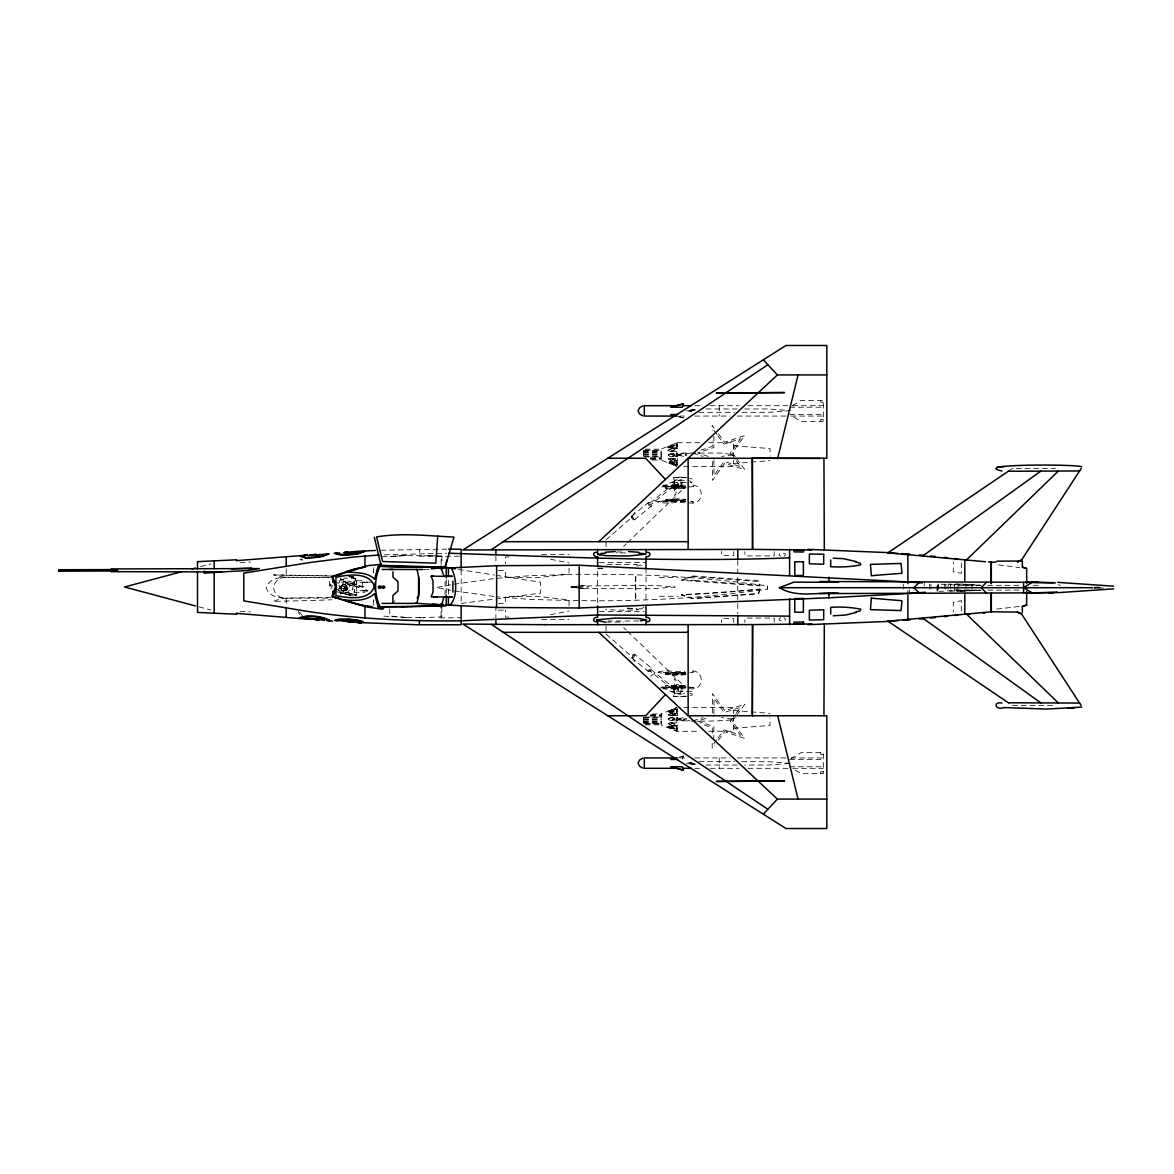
<?xml version="1.0" encoding="UTF-8"?>
<svg xmlns="http://www.w3.org/2000/svg" width="1174" height="1174" viewBox="0 0 1174 1174"><rect width="100%" height="100%" fill="white"/><g stroke="black" fill="none" stroke-linecap="round" stroke-linejoin="round"><path stroke-width="0.75" stroke-dasharray="5 3.75" d="M354.093 580.69L354.299 592.298L354.093 580.69L364.923 580.734M368.049 590.874L362.649 590.845L362.663 582.187L371.366 582.201M389.768 608.778L389.768 615.998L407.525 617.524L382.02 616.057M441.072 616.849L441.072 606.767M441.131 564.459L441.145 556.138L441.894 556.183L441.879 564.503M441.82 606.811L441.82 616.893L423.917 617.509M445.063 595.027L445.078 579.457M712.207 743.406L712.178 748.66L714.247 745.828M712.266 732.884L712.295 727.631L700.643 723.786M712.369 712.882L712.471 693.614L724.74 710.696L744.771 704.297L736.465 715.597M713.807 740.339L713.88 726.501L697.444 721.056L708.289 717.593M713.939 714.071L714.027 698.486L724.123 712.545L740.618 707.276L736.303 713.161M345.332 587.205C345.112 591.417 346.873 584.828 344.965 588.585M676.752 500.021C685 499.17 666.935 499.053 675.035 500.007M394.743 601.88L394.772 600.824M330.642 584.212L330.466 585.782L332.213 587.866M649.163 503.807L650.367 505.055L675.021 484.994L674.771 483.996L673.876 483.629L649.222 503.69L650.367 505.055M685.029 685.367L667.037 685.543L665.643 685.763L665.643 687.245L678.733 686.702L678.645 690.209L676.459 691.398L674.258 690.268L673.964 687.362L675.27 686.306L685.058 686.849M497.248 578.254L531.132 575.612L565.105 574.732C632.713 572.971 700.438 576.478 767.4 585.943L767.4 589.143C700.438 598.608 632.713 602.115 565.105 600.34L531.132 599.459L497.248 596.818M627.356 608.044C663.706 610.92 600.486 610.436 606.18 609.013M345.376 593.134L345.64 592.122L356.823 594.969L349.412 593.398L353.183 594M347.798 583.39L347.548 584.417L359.068 587.367L359.347 586.34M340.24 594.22L343.967 579.956L340.211 578.943L356.984 583.434L356.588 584.872L339.829 580.382L338.948 583.625L343.468 581.541L364.043 586.795L366.992 590.786M329.747 581.423L329.013 588.218L331.42 588.864M340.753 588.101L341.443 585.533L347.504 587.66L347.078 589.289L340.753 588.101L347.078 589.289M341.473 588.291L342.162 585.723M342.705 593.34L345.743 581.966M346.198 589.054L346.638 587.426L341.443 585.533M352.699 583.83L353.08 582.392M643.895 607.472L640.344 609.071L636.807 607.472M668.109 455.101L670.207 454.015L677.369 453.927M674.947 454.954L672.409 456.627M674.522 689.608L676.224 687.773L678.308 689.564L675.314 689.211L674.258 690.268L674.962 688.448M668.534 715.127L671.044 713.234L675.461 712.706L675.461 715.421L668.52 714.893M675.343 713.234L670.736 715.421M685.029 488.633L667.037 488.457L665.643 488.237L665.643 486.755L678.733 487.298L678.645 483.791L676.459 482.602L674.258 483.732L673.964 486.638L675.27 487.694L685.058 487.151M668.622 458.887L671.044 460.766L675.461 461.294L675.461 458.579L669.209 458.682M675.358 460.516L674.346 461.294M675.226 461.015L674.243 459.166L670.956 458.33M678.807 487.225L679.614 486.007L678.146 484.95L673.715 485.919L673.964 486.638L677.809 485.522L679.071 486.579M679.071 687.421L677.809 688.478L673.964 687.362L673.715 688.081L674.243 687.26L674.111 688.58L678.146 689.05L679.614 687.993L678.807 686.775M673.876 483.629C680.084 489.705 671.822 506.214 675.021 484.994M669.664 712.06L668.842 711.796M713.777 743.802L716.859 739.62M717.886 738.226L724.035 729.861L740.471 735.291L730.36 721.232L735.217 714.628M718.4 740.178L724.622 731.71L744.58 738.314L732.312 721.247L735.423 717.006M650.734 676.415C659.142 667.199 674.067 672.907 685.058 671.161M636.924 566.132L640.344 564.929L643.895 566.528M668.652 714.834L671.939 713.234L677.369 712.956L677.369 715.67L668.534 715.142M668.226 719.046L670.648 717.974L677.369 717.872M623.688 546.38L626.285 543.87M627.576 542.623L681.962 490.086L681.962 479.726L678.851 480.357M674.83 455.292L672.409 456.128M606.033 539.835L631.304 517.866A86.949 86.949 0 0 1 636.132 510.543M631.568 516.222L648.253 502.648M634.65 519.686L651.335 506.111M674.434 443.699L661.211 449.011L661.211 460.193L670.427 463.745M675.299 464.581L674.918 463.745M672.937 709.243L675.549 708.069M1008.319 471.244L1012.37 468.499L1055.397 468.499M673.48 446.355L674.478 445.445L673.245 445.269M673.538 450.449L674.536 449.407L673.45 448.571M792.509 405.514L801.064 400.407L823.326 400.407L823.326 421.349L801.064 421.349L791.071 415.391M791.071 758.609L801.064 752.651L823.326 752.651L823.326 773.593L801.064 773.593L792.509 768.486M669.048 711.605L676.341 711.224M783.968 556.271C790.366 552.22 774.224 552.191 780.622 556.271M780.622 617.744C774.121 621.794 790.469 621.794 783.968 617.744M673.671 710.96L674.492 710.534M286.471 575.143L273.747 574.849L284.695 575.201M669.518 446.648L668.637 447.822M669.591 711.297L670.427 710.886M339.726 588.776L341.164 587.778L339.521 586.721M345.303 588.82L344.657 587.704L345.743 587.191M672.834 450.757L674.991 449.671L673.993 448.497M670.295 710.96L671.249 710.534M673.304 446.648L669.356 447.793M672.849 711.297L673.788 710.886M699.88 442.73L676.767 442.73L674.36 443.699L677.369 443.699L677.369 447.881M670.427 710.255L661.211 713.807L661.211 724.989L676.767 731.27L699.88 731.27M676.767 707.54L675.446 708.069L677.369 708.069M670.339 710.255L673.025 709.243M689.813 672.907L693.599 671.939L691.765 672.144M669.943 446.355L672.115 445.636M671.235 445.944L667.654 447.617L677.369 447.822M671.264 709.947L672.144 709.595M671.117 710.593L672.144 710.182M636.117 564.987L637.174 564.635L606.048 564.474M670.765 500.506L658.144 501.724L685.058 501.518M670.706 449.026L668.285 450.376L669.283 451.109M689.652 487.166L693.966 486.212L689.167 486.506M674.096 687.421L679.276 687.348M671.998 710.255L673.847 709.624M671.968 711.605L672.966 711.224M700.643 450.214L712.295 446.369L712.266 441.116M679.276 486.652L676.708 487.254L673.715 485.919L674.096 486.579M668.666 458.858L677.369 458.33L677.369 461.044L671.939 460.766L668.534 458.873M685.777 672.863L658.144 672.276L661.96 673.172L685.733 672.526M685.807 674.566C669.092 676.826 649.677 672.276 685.058 672.482M665.643 674.654L679.218 674.081M672.687 674.683L679.232 674.58M689.652 687.142L693.966 687.788L691.735 687.582M692.616 720.939L703.094 717.593M665.643 486.755L673.348 486.403M665.643 488.237L685.029 488.193M673.23 501.313C651.423 499.757 681.36 497.908 685.807 499.434M665.643 500.828L668.652 500.55M672.687 499.39L679.232 499.42M672.585 499.845L679.218 499.919M671.719 445.709L672.937 445.386M672.012 451.007L673.406 450.684M672.878 709.947L675.432 709.36M670.178 447.617L674.008 446.296L674.551 445.122M671.587 448.762L667.742 450.449L669.987 451.198M671.088 711.855L672.086 711.532M674.551 728.878L672.775 727.293M200.578 566.675L210.792 563.946M678.675 757.303L683.459 756.041L682.329 759.431L683.459 756.071L678.675 757.347M672.541 445.445L673.641 445.21M683.694 453.061L676.972 454.734L683.664 456.407L676.767 454.734L683.576 453.061L721.57 453.061L733.647 454.734L721.57 456.407M690.092 453.061L683.253 454.734L686.702 455.571M683.576 720.939L676.767 719.266L683.576 717.593C655.708 722.23 729.054 721.819 733.647 719.266L721.57 717.593M686.702 718.429L683.253 719.266L690.092 720.939M670.251 712.031L671.19 711.796M356.133 578.21A5.342 0.792 4.4 0 1 355.252 578.298L343.747 578.18M671.044 448.835L672.467 448.585M672.585 450.933L670.237 451.271M550.401 614.721L569.067 611.067M339.594 587.778L341.252 587.176L338.699 585.166M450.787 584.784L436.273 587.543L450.787 590.287M673.45 725.429L674.536 724.593L673.538 723.551M673.993 725.503L674.991 724.329L672.834 723.243M345.831 588.82L344.657 587.704L346.213 587.44M453.971 584.226L494.034 578.621M690.297 410.21L695.228 409.535M572.413 586.883L583.742 585.342M688.712 763.115L692 762.674M690.033 410.181L697.151 409.227M579.868 588.203L570.96 587.015L576.302 586.296M578.092 586.061L653.082 585.342L675.226 587.015L653.082 588.673L583.434 588.673M686.467 763.349L691.809 762.63M576.874 586.442L571.415 587.015L576.683 587.719M581.849 585.782L585.166 585.342M668.652 447.881L669.884 447.734M669.547 712.134L670.369 711.972M669.987 722.802L668.285 723.624L670.706 724.974M461.147 603.421L540.627 593.163L540.627 582.26L496.22 575.319M996.726 609.101L1019.619 606.43M671.924 448.659L673.289 448.497M671.968 720.073L674.947 718.547L672.409 717.373M672.291 720.587L674.947 719.046L672.409 717.872M685.777 673.084L681.008 673.392M1098.585 588.247L1104.763 587.954M670.809 451.198L671.704 451.109M670.956 715.67C672.482 716.067 677.207 713.836 674.346 712.706M685.807 499.654L675.901 500.021M685.777 501.137L678.543 501.371M1093.933 588.365L1101.021 587.704L1093.933 587.059M338.332 588.952L341.341 587.792L338.332 586.486M733.647 463.525L770.071 460.604M733.647 728.335L770.071 725.4L770.071 717.857M790.733 410.651L768.588 412.323L741.704 412.323M344.995 584.3L342.016 585.386L341.194 587.044L341.076 588.893L343.102 591.314L346.081 590.228L347.034 586.721L346.286 585.18L333.798 581.966M789.339 763.452L768.588 765.022L744.756 765.022M949.649 591.314L970.399 589.979M961.036 589.964L959.158 590.082A1211.803 80.316 -3.3 0 1 938.98 591.417M685.029 685.807L665.643 685.763M660.008 687.92L685.322 687.406M683.4 687.392L685.058 687.274M689.167 688.58C705.545 691.853 705.06 667.551 688.859 671.235M960.581 591.403L980.319 590.258M382.093 556.799L407.598 555.346L389.841 556.74L406.85 555.302L437.711 555.977M979.776 590.126L956.516 591.373M240.068 562.61L250.473 562.097M384.353 554.803L446.854 553.218M688.859 502.766C705.06 506.449 705.545 482.147 689.167 485.42M685.733 673.362L665.643 673.172M686.012 687.436L678.733 687.538M380.787 550.254L446.854 549.139M330.892 597.331L285.209 598.168A10.566 4.637 -4.4 0 0 280.997 598.667L272.882 601.455L289.259 600.941A1300.176 1293.748 82.7 0 0 331.934 599.738M683.092 687.553L676.048 687.7M685.322 688.742L662.943 688.83M638.715 620.973L608.176 621.061M662.943 485.17L685.322 485.258M686.012 487.401L661.96 486.755L676.048 486.418M685.733 501.474L675.886 501.357M679.497 673.568L661.96 673.172M674.39 693.35L684.501 693.262M673.494 696.358L687.054 696.226M685.322 486.594L660.008 486.08M668.931 500.388L673.23 500.491M685.058 502.839C674.067 501.093 659.142 506.801 650.734 497.585M439.707 617.935L461.147 617.744M286.383 575.245L332.888 575.979M672.394 687.715L676.048 687.582M625.654 552.91L616.467 552.91M823.326 402.271L820.743 402.271L820.743 400.407M694.832 405.69L701.759 405.69M710.035 405.69L738.96 405.69M747.926 405.69L790.88 405.69M792.685 405.69L823.326 405.69M789.647 407.217L823.326 407.217M706.014 408.978L738.461 408.978M744.756 408.978L768.588 408.978L789.339 410.548M689.989 410.651L695.302 410.651M698.941 412.323L734.542 412.323M789.647 414.539L823.326 414.539M679.526 416.066L686.232 416.066M694.832 416.066L729.993 416.066M737.169 416.066L789.075 416.066M790.88 416.066L823.326 416.066M823.326 419.485L820.743 419.485L820.743 421.349M708.758 442.73L733.647 442.73L733.647 457.669M673.788 445.181L677.369 445.122M667.654 446.413L677.369 446.413M672.746 448.571L677.369 448.497L677.369 451.271L669.415 451.271M645.186 449.187L661.211 449.187M645.186 450.126L661.211 450.332M643.411 450.831L661.211 450.831M643.411 451.315L661.211 451.315M643.411 452.298L661.211 452.284M643.411 452.841L661.211 452.841M643.411 454.03L661.211 454.03M643.411 454.646L661.211 454.646M676.767 454.734L686.408 454.734M643.411 455.16L661.211 455.16M677.369 456.128L670.648 456.026L668.226 454.954M643.411 456.348L661.211 456.348M645.186 456.891L661.211 456.921M650.528 457.889L661.211 457.889M650.528 458.286L661.211 458.286M650.528 458.785L661.211 458.785M650.528 459.063L661.211 459.063M652.304 460.003L661.211 460.003M669.004 461.866L677.369 461.866L677.369 465.095M676.341 462.776L669.048 462.395M668.74 463.231L677.369 463.231M677.369 464.581L673.7 464.302M672.937 464.757L677.369 465.931M683.884 466.46L733.647 466.46L733.647 460.531M616.629 551.971L623.688 551.971M541.654 554.583L568.803 554.583M509.105 556.887L505.451 556.887L505.451 563.799M599.4 562.375L645.994 562.375M602.981 568.128L597.61 568.128L597.61 604.067M597.61 568.73L602.981 568.73M498.363 570.623L505.451 570.623L505.451 577.549L538.323 577.549L569.067 574.027L569.067 568.128M332.638 577.27L284.636 577.27C277.504 577.344 268.244 579.941 266.204 587.704C268.244 595.482 277.504 598.08 284.636 598.138L331.024 598.138M659.406 577.491L678.279 577.491M359.89 582.348L368.636 582.348M981.112 585.312L958.982 585.312A1204.201 79.817 3.3 0 0 940.682 584.109M987.554 585.312L1022.261 585.312M1033.237 585.312L1041.059 585.312M570.96 587.015L576.258 587.015M578.019 587.015L588.629 587.015M1093.801 587.704L1101.241 587.704M954.198 590.082L981.082 590.082M987.789 590.082L1021.409 590.082M359.992 590.698L368.695 590.698M659.406 596.275L678.279 596.275M498.363 603.348L505.451 603.348L505.451 596.436L538.323 596.436L569.067 599.943L569.067 605.887M498.363 610.172L503.675 610.172M599.4 611.625L644.203 611.625M509.105 617.098L505.451 617.098L505.451 610.172M541.654 619.417L568.803 619.417M606.033 622.029L623.688 622.029M1052.52 705.53L1012.37 705.53L1008.319 702.771M683.884 707.54L733.647 707.54L733.647 713.469M674.947 709.419L677.369 709.419M668.74 710.769L677.369 710.769M652.304 713.997L661.211 713.997M650.528 714.937L661.211 714.937M650.528 715.215L661.211 715.215M650.528 715.714L661.211 715.714M650.528 716.111L661.211 716.111M645.186 717.109L661.211 717.079M643.411 717.652L661.211 717.652M643.411 718.84L661.211 718.84M643.411 719.354L661.211 719.354M676.767 719.266L686.408 719.266M643.411 719.97L661.211 719.97M677.369 720.073L670.207 719.985L668.109 718.899M643.411 721.159L661.211 721.159M643.411 721.716L661.211 721.702M643.411 722.685L661.211 722.685M643.411 723.169L661.211 723.169M645.186 723.668L661.211 723.668M645.186 723.874L661.211 723.874M645.186 724.813L661.211 724.813M672.746 725.429L677.369 725.503L677.369 722.729L667.83 723.243L671.587 725.239M677.369 726.178L667.654 726.383L668.813 727.014M667.654 727.587L677.369 727.587M673.788 728.819L677.369 728.878M708.758 731.27L733.647 731.27L733.647 716.331M823.326 754.515L820.743 754.515L820.743 752.651M679.526 757.934L686.232 757.934M694.832 757.934L729.993 757.934M737.169 757.934L789.075 757.934M790.88 757.934L823.326 757.934M789.647 759.461L823.326 759.461M698.941 761.677L734.542 761.677M741.704 761.677L768.588 761.677L790.733 763.349M689.989 763.349L695.302 763.349M706.014 765.022L738.461 765.022M789.647 766.783L823.326 766.783M694.832 768.31L701.759 768.31M710.035 768.31L738.96 768.31M747.926 768.31L790.88 768.31M792.685 768.31L823.326 768.31M823.326 771.729L820.743 771.729L820.743 773.593M423.975 569.434L429.875 569.478M362.649 590.845L367.873 590.86M354.078 592.283L364.909 592.312M406.776 617.48L424.665 617.539M672.276 500.359L682.842 500.52M362.663 582.187L368.049 582.216M687.054 477.774L673.494 477.642M684.501 480.738L674.39 480.65M419.367 617.759L426.147 617.817M673.348 687.597L661.96 687.245L686.012 686.599M459.357 556.256L419.367 556.256L419.367 549.227M676.048 486.3L679.687 486.344M675.901 499.875L665.643 499.346M675.886 501.547L661.96 500.828M328.324 577.667L286.207 577.27A10.566 4.564 4.1 0 1 281.98 576.816L278.223 575.92A11.637 1.776 2.7 0 1 275.347 575.304L273.953 574.746M670.853 687.568L665.643 687.245M678.733 486.462L686.012 486.564M678.543 500.535L685.733 500.638M627.444 608.543L637.203 609.203M681.243 486.52L685.058 486.726M348.869 576.698L354.196 576.933M689.167 687.494L692.117 687.626M441.894 556.183L424.005 555.317M240.068 611.405L250.473 611.918M955.093 583.977L980.041 585.298M346.286 588.673L344.657 587.704L346.521 587.792M695.903 580.44L681.595 579.692L692.895 575.964L758.639 580.866L759.96 585.283L695.859 580.426M960.581 584.021L980.319 585.166M968.711 585.342L948.753 584.065M683.136 500.696L685.777 500.916M733.647 445.665L770.071 448.6L770.071 456.143M733.647 710.475L770.071 713.396M338.039 590.155L340.665 592.797L355.986 595.849M685.807 674.346L672.687 674.184M681.889 477.202L673.421 477.422L674.83 482.118L671.616 482.265L691.941 482.719L689.593 480.782A86.949 5.004 0.5 0 0 692.264 479.814L692.278 479.3A86.949 5.004 0.5 0 0 689.666 478.288M670.736 458.579L675.226 460.457M681.933 477.202L682.505 477.26A73.801 4.241 0.5 0 1 685.176 477.554M670.237 722.729L672.585 723.067M1100.742 587.396L1096.883 586.985M691.765 501.856L693.599 502.061L689.813 501.093M672.291 453.413L674.375 453.942L674.947 455.453M671.968 453.927L674.83 455.101M494.034 596.465L453.971 590.845M671.924 725.341L673.289 725.503M364.043 586.795L361.387 586.883L343.468 581.541M669.547 461.866L670.369 462.028M998.487 564.885L1019.619 567.629M572.648 587.015L576.742 587.543M668.652 726.119L669.884 726.266M686.467 410.651L691.809 411.37M578.562 587.778L585.283 588.673M690.033 763.819L697.151 764.773M688.712 410.885L692 411.326M578.444 587.969L583.713 588.673M690.297 763.79L695.228 764.465M458.359 569.405L494.459 575.04M674.36 712.956L675.241 713.234M673.245 728.731L674.36 728.731L674.023 727.983M627.576 631.377L681.962 683.914L681.962 694.274L678.851 693.643M550.547 559.279L569.067 562.918M671.117 722.817L673.406 723.316M671.044 725.165L672.467 725.415M670.251 461.969L671.19 462.204M669.356 726.207L670.706 726.442M346.022 582.964L348.003 583.449M347.739 584.461L358.877 587.308M345.831 592.166L349.558 593.075M349.47 593.413L353.022 594.323M343.586 592.709L345.567 593.193M672.541 728.555L673.641 728.79M340.489 579.061L343.967 579.956M340.665 592.797L353.491 596.069M678.675 416.653L683.459 417.929L682.329 414.569M678.675 416.697L683.459 417.959M359.156 586.296L361.122 586.824M346.638 587.426L347.504 587.66M344.657 587.704L346.535 588.203M336.777 591.755L353.55 596.245M198.876 606.855L210.792 610.025M668.666 712.031L677.369 712.134L677.369 708.905M671.088 462.145L672.086 462.468M670.178 726.383L672.482 727.014M1058.244 584.769L1060.386 585.386M672.878 464.053L673.847 464.376M671.719 728.291L672.937 728.614M335.324 588.849L343.102 591.314M708.289 456.407L697.444 452.944L713.88 447.499L713.807 433.661M692.616 453.061L703.094 456.407M671.968 462.395L672.966 462.776M673.025 464.126L671.117 463.407M671.058 726.633L674.008 727.704M670.824 727.983L672.115 728.364M300.94 559L302.599 559.587M300.074 559.264L302.188 560.35M670.339 463.745L673.847 465.095M672.144 463.818L670.295 463.04M669.943 727.645L671.235 728.056M675.446 465.931L676.767 466.46M672.849 462.703L673.788 463.114M669.121 727.293L670.354 727.704M332.932 586.178L329.967 584.036M669.591 462.703L670.427 463.114M668.417 726.941L669.518 727.352M674.522 484.392L678.308 484.436L676.224 486.227L674.258 483.732L674.962 485.552M673.671 463.04L674.492 463.466M650.367 668.945L649.222 670.31L673.876 690.371L674.771 690.004L675.021 689.006L650.367 668.945L649.222 670.31M675.021 689.006C671.733 667.845 680.186 684.207 673.876 690.371M354.02 578.122L354.357 578.356A5.21 5.21 0 0 1 356.397 582.495L356.397 592.929A5.21 5.21 0 0 1 355.707 595.541A5.356 5.283 20.6 0 0 356.397 592.929M302.525 615.91L299.59 612.08M674.434 730.301L677.369 730.301L677.369 726.119M634.65 654.314A2.319 1.159 -51.2 0 1 633.006 657.689A2.319 1.159 -51.2 0 1 631.685 656.134A2.319 1.159 -51.2 0 1 634.65 654.314L651.335 667.889A2.319 1.159 -51.2 0 1 649.692 671.264A2.319 1.159 -51.2 0 1 648.371 669.708A2.319 1.159 -51.2 0 1 651.335 667.889M631.568 657.778L648.253 671.352M606.033 634.165L631.304 656.134A86.949 86.949 0 0 0 636.132 663.457M623.688 627.62L626.285 630.13M299.443 614.296L298.343 611.258M714.247 428.172L712.178 425.34L712.207 430.594M718.4 433.822L724.622 442.29L744.58 435.686L732.312 452.753L735.423 456.994M736.465 458.403L744.771 469.703L724.74 463.304L712.471 480.386L712.369 461.118M713.777 430.198L716.859 434.38M717.886 435.774L724.035 444.139L740.471 438.709L730.36 452.768L735.217 459.372M736.303 460.839L740.618 466.724L724.123 461.455L714.027 475.514L713.939 459.929M767.4 585.943L767.429 587.543M767.4 589.143L767.37 587.543M373.464 572.721L373.347 567.688L373.391 572.839M373.611 600.325L373.714 605.358L373.684 599.782M972.057 584.08L972.057 591.344M965.953 584.08L965.953 593.163M964.808 590.14L964.808 593.296M961.33 562.889L961.33 573.279L953.288 571.738L953.288 562.141M961.33 611.126L961.33 600.736L953.288 602.277L953.288 611.889M958.072 583.61L958.072 588.526M956.986 586.927L956.986 591.608M954.433 584.593L954.433 590.816M950.485 584.08L950.485 593.163M948.181 584.08L948.181 591.344M945.789 584.08L945.789 591.344M944.307 584.08L944.307 593.163M938.187 584.608L938.187 590.816M938.055 584.08L938.055 591.344M930.938 584.08L930.938 591.344M929.544 584.08L929.544 593.163M924.202 582.26L924.202 585.885M909.307 589.524L909.307 593.163M907.869 590.434L907.869 595.57M903.276 584.08L903.276 591.344M774.224 551.677L774.224 555.918L744.903 555.918L744.903 551.677M774.224 622.337L774.224 618.096L744.903 618.096L744.903 622.337M737.756 560.306L737.756 573.587M737.756 577.241L737.756 613.708M733.691 551.545L733.691 555.434L721.496 555.434L721.496 551.545M733.691 622.469L733.691 618.581L721.496 618.581L721.496 622.469M719.236 405.69L719.236 416.066M719.236 757.934L719.236 768.31M676.767 442.73L676.767 464.875M676.767 709.125L676.767 731.27M676.341 461.94L676.341 464.64M676.341 709.36L676.341 712.06M645.994 568.128L645.994 602.247M643.411 450.317L643.411 456.525M643.411 717.475L643.411 723.683M606.033 541.552L606.033 547.891M606.033 626.109L606.033 632.448M495.898 555.816L495.898 563.432M495.898 605.887L495.898 618.214M461.147 569.948L461.147 602.247M448.409 580.382L448.409 594.499M446.267 579.413L446.267 595.203M286.207 568.847L286.207 577.27M286.207 598.138L286.207 605.182M685.176 696.446A73.801 4.241 -0.5 0 1 682.505 696.74L673.421 696.578L674.83 691.882L671.616 691.735L691.941 691.281L689.593 693.218A86.949 5.004 -0.5 0 1 692.264 694.186L692.278 694.7A86.949 5.004 -0.5 0 1 689.666 695.712M661.96 686.863A86.949 86.949 0 0 0 669.723 690.958A73.801 73.801 0 0 0 681.962 694.274M661.96 487.122A86.949 86.949 0 0 1 669.723 483.042A73.801 73.801 0 0 1 681.962 479.726M354.357 578.356A5.342 5.268 -20.6 0 1 356.397 582.495M285.209 577.27A11.74 11.74 0 0 0 273.542 587.704A11.74 11.74 0 0 0 285.209 598.138M348.781 576.772A1300.176 1293.484 -87.9 0 1 354.108 577.036M290.11 575.231A1300.176 1293.484 -87.9 0 1 329.248 575.964M635.486 584.226L635.75 600.34L635.75 574.732L635.486 584.226M340.768 586.662L340.768 589.216L344.261 592.709L346.932 592.753L350.424 589.245L349.118 584.593L346.785 583.302L344.231 583.287L340.768 586.662M673.084 688.727L675.123 694.054L679.188 694.054L680.7 692.278L680.7 687.509L678.102 684.486L675.079 684.471L673.084 688.727M632.463 517.382L633.681 518.644L632.537 517.279M632.478 656.295L633.755 655.459L632.478 656.295M681.287 484.114L678.102 489.514L675.079 489.529L673.964 488.193L673.04 484.114L675.123 479.946L679.188 479.946L681.287 484.114M353.286 585.811L352.288 589.832L353.359 585.826M759.96 589.04L758.653 593.457L692.909 598.358L681.595 594.631L683.943 594.514A1229.941 869.508 1.2 0 0 743.67 590.507L759.96 589.04M668.226 718.547L669.708 720.308L677.369 720.587L677.369 717.373L670.648 717.461L668.226 718.547M759.842 589.392L758.345 593.809L692.396 598.711L681.243 594.983L683.591 594.866A1229.941 869.508 -1.2 0 0 755.44 589.803L759.842 589.392M348.164 588.644L346.315 590.566L344.833 590.566L343.028 587.264L346.213 585.43L348.164 588.644M668.461 454.25C667.654 458.065 675.578 456.128 677.369 456.627L677.369 453.413L668.461 454.25M692.396 576.566L681.243 580.294L759.842 585.885L758.331 581.468L692.396 576.566M351.862 577.314L351.187 577.27A5.21 5.21 0 0 1 353.785 577.975L351.862 577.314M937.19 591.344L937.19 584.08L937.146 591.344M648.165 503.793A2.319 1.159 51.2 0 0 651.086 506.288A2.319 1.159 51.2 0 0 650.132 503.059A2.319 1.159 51.2 0 0 648.165 503.793M631.48 517.367A2.319 1.159 51.2 0 0 634.4 519.862A2.319 1.159 51.2 0 0 633.446 516.648A2.319 1.159 51.2 0 0 631.48 517.367"/><path stroke-width="1.5" d="M111.442 571.606L111.427 568.92L259.351 568.583L247.303 570.579L221.857 571.914L111.442 571.665L111.427 568.92M375.225 590.889L375.24 582.245M392.908 603.363L392.923 595.497L397.986 590.977L398.001 581.658L392.952 577.124L392.952 571.797M416.858 569.302C420.057 580.264 420.043 592.43 416.814 603.392L393.584 603.377M418.604 576.874L418.575 595.658L417.049 598.182M441.072 606.767L441.086 603.407M441.131 569.449L441.131 566.117M415.508 603.245L441.923 605.021L443.845 596.906M431.137 568.818L443.684 567.732L441.967 567.746L441.967 570.535L443.919 575.994M452.9 592.18L452.915 581.13M111.427 569.728L111.427 571.004L58.7 571.166L58.7 569.742L111.427 569.581M823.943 715.744L824.309 623.614M752.358 715.538L752.827 624.597L811.762 623.981M58.7 571.166L58.7 569.772M819.76 458.462L752.329 458.256L752.329 549.403L462.879 549.96L785.978 345.479L826.819 345.479L826.819 458.256L713.939 458.256M437.726 536.151L435.789 563.138L382.577 561.524L376.59 536.914C402.212 532.6 428.216 535.916 453.956 537.09L444.961 567.688L381.168 566.191M798.071 374.917L777.643 458.462M447.103 559.807L445.019 567.189L380.963 565.354L374.345 537.222M683.459 403.827L682.329 407.217L670.692 407.217L683.459 403.827L672.276 406.791M360.11 604.859L333.167 596.803L336.527 587.015L332.638 576.713L360.11 568.099M1021.571 560.027L1017.594 561.862L1021.571 560.027L1081.181 468.499M384.456 606.899L382.827 609.203L381.007 608.337C373.787 595.423 373.787 577.388 381.007 564.474M665.453 694.553L645.671 715.744L607.809 715.744M763.394 814.066L777.379 799.083L826.819 799.083M1008.319 702.771L887.911 621.163L991.384 611.801L1017.594 612.08L1021.571 613.987L1081.181 705.53M986.527 582.26L981.112 587.704L986.527 593.163M378.674 587.543L378.674 586.604M383.34 586.604L384.015 587.528M384.779 587.748L382.915 588.277L382.122 587.088L382.915 586.017L384.779 586.545M966.085 560.292L1058.332 471.067M919.521 582.26L913.798 587.704L919.521 593.163M598.799 541.684L777.379 374.917L826.819 374.917M301.366 556.006L307.823 555.067L300.28 556.271L305.504 557.914L314.339 557.635L322.38 556.461L329.102 553.849L318.55 554.744M308.146 555.918L310.303 555.419M922.823 555.904L1040.824 471.126M380.596 606.635L402.565 606.753M985.632 561.759L887.911 552.866L1008.319 471.244M1053.606 592.503L1025.489 593.163M491.524 549.535L767.884 364.747M1022.363 606.488L1026.663 604.904L1022.363 606.474L1022.363 612.564M344.951 552.426L345.919 552.895M319.886 554.51L317.567 554.994M381.374 563.799L377.808 566.998L374.638 579.222C367.858 571.533 351.892 572.633 345.831 572.061A3.361 0.778 -20.8 0 1 346.623 571.577L368.343 565.589L380.009 564.474M644.321 553.688L645.949 554.143L628.413 556.036L605.608 555.64L597.478 554.143L598.358 553.79M327.795 554.04L326.299 554.51A10.669 3.566 -4.8 0 1 321.97 556.168C318.888 556.887 300.573 559.426 302.466 555.64M343.953 621.237L355.487 621.633M1081.665 466.914C1081.782 464.156 968.976 463.701 1001.965 471.009M640.358 620.826L646.713 619.916L638.715 618.478L615.205 618.067L596.553 619.916L598.358 620.415M855.89 612.49L845.911 615.015L833.246 615.807M317.053 555.214L311.873 555.596M642.868 405.881L639.713 407.672L638.01 410.885L639.713 414.084L642.868 415.875M642.868 758.125L639.713 759.916L638.01 763.115L639.713 766.329L642.868 768.119M1053.225 582.627L1025.489 582.26M336.028 620.562L349.5 619.417L357.894 620.459L362.546 622.205L361.372 622.602M181.632 571.738L124.517 586.985L195.471 605.945M192.022 568.964L195.471 568.04M677.075 757.758L670.692 759.461L677.765 759.461M332.653 576.713L332.8 582.187L332.638 576.713L341.487 574.38M838.574 593.163C818.85 591.799 797.161 598.447 779.419 587.704L793.741 582.187L838.265 582.26M352.435 552.47L364.718 551.428L357.762 553.967L349.426 554.95L340.768 555.097L334.135 553.35L339.741 552.881M337.041 552.705L335.177 553.277L344.642 554.803L357.351 553.644L363.441 551.604L346.976 553.042M789.603 616.145L597.61 614.985L461.147 620.811C404.194 621.486 347.137 618.581 290.976 608.646L243.781 600.897L243.781 573.117L311.271 562.302L354.02 556.975L378.997 555.038M361.68 567.702L365.173 567.027M300.647 555.992L305.695 555.229L236.605 560.644M345.083 552.147L351.848 552.088M309.569 555.405L311.271 555.111M327.678 620.576L329.703 620.342C320.649 615.792 308.747 614.516 299.121 617.906L320.253 619.652L315.777 619.725M1022.363 567.115L1026.663 568.583L1022.363 567.13L1022.363 561.04L996.843 561.143M313.605 554.539L310.655 555.243L311.697 555.463M318.286 555.023L309.657 555.331L315.498 554.363M451.682 604.639L442.246 605.799M317.905 619.857L318.873 619.358M448.453 604.933L446.267 605.124M944.072 616.658L947.609 616.262M954.623 615.484L957.823 615.132M1113.671 588.864L1057.715 592.694M930.263 618.067L935.37 617.553M1004.24 466.474L997.181 467.149M1049.028 593.163L1057.759 592.268M351.789 622.073L353.169 621.809L352.141 621.428M1004.196 707.54L1046.46 709.067L1081.665 707.1M349.133 552.939L351.364 552.763M983.298 613.151L984.751 613.033M919.301 619.094L923.483 618.742M221.857 571.914L204.247 573.191L204.247 571.107M600.486 553.541L605.608 553.145M1001.965 703.006C992.764 701.245 995.082 710.916 1004.24 707.54M966.73 614.34L969.988 614.105M231.439 568.862L251.559 567.996M1067.606 708.23L1074.636 707.731M381.799 566.382L446.267 567.526L455.204 568.92M315.454 554.245L317.406 554.759M910.099 619.813L903.217 620.254M605.608 552.191L615.205 551.575M893.091 621.207L807.859 624.671M898.007 620.591L887.911 621.163M1056.908 592.312L1032.151 592.797L1024.022 588.086L1027.118 587.704L1023.992 587.352L1032.166 582.377L1055.47 582.876M448.409 598.021L448.409 605.08L496.617 607.516L579.178 607.985L828.917 597.801L914.972 593.163M354.02 551.501L375.431 550.445M449.98 605.168C457.919 596.906 456.818 578.386 451.315 568.011L449.98 567.952M914.972 582.26L579.178 565.237L496.617 565.692L448.409 568.04L448.409 575.084M1008.173 471.244L1079.244 470.965M1078.789 470.994L1079.581 470.965M819.261 593.618L1038.198 592.826M833.246 558.222L843.387 558.648L855.89 561.539M378.013 606.929L446.267 605.725L446.267 595.203M439.707 605.843L402.183 607.017M600.618 555.009L598.358 554.554M789.603 557.87C675.842 562.214 562.273 556.975 448.644 553.218M991.194 562.17L995.978 562.141M382.034 603.407L393.187 603.348M372.261 606.709L360.858 605.153M347.607 621.061L334.722 620.576C337.995 615.998 379.584 622.792 356.015 622.396L361.005 622.44M544.883 624.7L462.879 624.04L785.978 828.521L826.819 828.521L826.819 715.744L713.939 715.744M544.927 624.7L752.329 624.597L752.329 715.744M447.896 596.92L452.342 596.964L431.166 596.891L433.015 592.107L433.03 581.057L431.196 576.258L452.372 576.331L446.443 576.258M441.923 605.021L443.625 605.021L432.883 604.052M380.963 586.472L378.41 586.472L381.462 586.501M380.963 587.675L378.41 587.675L381.447 587.704M676.004 405.69L644.321 405.69L644.321 416.066L674.243 416.066M682.886 405.69L691.369 405.69M677.765 414.539L670.692 414.539L677.075 416.242M607.809 458.256L645.671 458.256L665.453 479.447M713.689 458.256L688.14 458.256L688.14 549.344M503.264 541.684L688.14 541.684M382.078 569.449L423.007 569.478M111.442 570.329L117.855 570.329M779.419 587.704L1092.422 587.704M503.264 632.316L688.14 632.316M713.689 715.744L688.14 715.744L688.14 624.656M674.243 757.934L644.321 757.934L644.321 768.31L676.004 768.31M682.886 768.31L691.369 768.31M441.967 567.746L433.529 567.717M389.827 569.39L393.217 569.405M433.764 596.891L437.374 596.891M204.247 571.855L221.358 571.899M1008.627 702.771L1079.581 703.065M361.504 622.558L358.143 622.543L418.282 624.773M448.644 549.153L461.147 549.256L461.147 568.128M347.357 552.895L343.571 552.705L348.062 551.985M378.615 566.338L446.267 567.145L446.267 577.667M431.196 576.258L433.91 576.302M807.859 549.344L893.091 552.822M811.762 550.019L752.827 549.403L752.329 458.256M351.202 552.22L354.02 552.308M1057.715 582.348L1113.671 586.193M354.02 552.162L358.231 552.338M352.303 621.838L349.837 621.736L354.269 621.809L346.418 621.339M350.6 622.22L347.504 621.545M887.911 552.866L898.007 553.424M236.605 613.371L311.271 619.476M820.186 581.497L1038.198 582.348M901.661 553.658L910.099 554.216M628.413 551.545L638.715 552.25M988.479 561.964L991.384 562.214M328.412 620.811L332.638 621.149M923.483 555.273L919.301 554.935M349.294 621.017L351.261 621.178M643.264 553.556L638.715 553.159M930.263 555.948L935.37 556.476M954.623 558.545L957.823 558.897M944.072 557.356L947.609 557.753M318.653 619.109L300.397 617.92L306.487 616.467L314.412 616.761L322.674 617.876L328.647 620.268L326.798 620.576M320.282 619.212L324.816 619.975M319.651 619.27L324.083 620.004M313.238 619.3L318.11 620.019M307.016 618.184L309.848 618.698M361.68 605.256L370.823 607.046M359.493 604.889L331.89 596.7L335.412 587.015L332.741 578.166L331.332 576.742L353.462 569.273L364.967 567.027L364.967 555.904M598.358 620.723L605.608 622.235M340.269 598.579L333.225 596.803L333.064 591.329M672.276 767.209L683.459 770.173L682.329 766.783L670.692 766.783L683.459 770.173M1021.571 613.987L1017.594 612.153M491.524 624.465L767.884 809.253M922.823 618.126L1040.824 702.888M598.799 632.316L777.379 799.083M966.085 613.723L1058.332 702.962M763.394 359.934L777.379 374.917M384.162 565.413L384.72 566.191M798.071 799.083L777.643 715.538M333.02 591.329L333.167 596.803M823.943 458.256L824.309 550.386M1026.663 568.554L1026.663 583.463M1026.663 591.535L1026.663 605.593M1023.581 582.26L1023.581 593.163M991.326 562.038L991.326 583.522M991.326 593.486L991.326 611.654M991.194 562.038L991.194 583.522M991.194 593.486L991.194 611.654M964.808 560.233L964.808 580.675M964.808 594.132L964.808 613.635M907.869 553.937L907.869 583.581M907.869 595.57L907.869 620.092M830.708 560.013L830.708 566.704A84.719 63.176 2.7 0 0 840.848 566.939L843.387 566.866A84.689 63.132 3.8 0 0 858.341 565.296L860.747 564.87L860.19 563.182L858.341 562.713A84.939 63.308 3.8 0 0 855.89 562.155M830.708 614.017L830.708 607.325A84.719 63.176 -2.7 0 1 840.848 607.09L843.387 607.163A84.689 63.132 -3.8 0 1 858.341 608.734L860.777 609.159L860.234 610.832L858.341 611.316A84.939 63.308 -3.8 0 1 855.89 611.874M828.917 577.197L828.917 581.864M828.917 593.398L828.917 597.801M789.603 549.256L789.603 575.421M789.603 598.608L789.603 624.773M737.756 549.256L737.756 558.296M737.756 615.734L737.756 624.773M645.994 549.256L645.994 552.426C651.511 551.222 651.144 557.21 645.994 556.681L645.994 568.128M645.994 605.887L645.994 617.348C651.144 616.82 651.511 622.792 645.994 621.589L645.994 624.773M597.61 549.256L597.61 552.426C592.092 551.222 592.444 557.21 597.61 556.681L597.61 566.572M597.61 605.887L597.61 617.348C592.444 616.82 592.092 622.792 597.61 621.589L597.61 624.773M579.178 565.237L579.178 607.985M496.617 565.692L496.617 607.516M495.898 549.256L495.898 554.143M495.898 619.872L495.898 624.773M461.147 605.887L461.147 624.773L419.367 624.788L419.367 620.474M364.967 605.931L364.967 618.111M286.207 556.916L286.207 566.47M286.207 607.545L286.207 617.113M236.605 560.702L236.605 559.778L197.496 561.656L197.496 569.096M236.605 613.298L236.605 614.222L197.496 612.446L197.496 571.533M214.196 560.834L214.196 568.51M214.196 572.281L214.196 613.195M912.11 582.26A1204.201 79.817 3.3 0 1 922.104 582.891M925.406 592.298A1211.803 80.316 -3.3 0 1 911.89 593.163M345.376 600.031L345.831 600.75A3.361 0.778 20.8 0 0 346.623 601.235L368.343 607.222L381.374 609.013L377.808 605.813L374.638 593.589C366.802 600.839 355.106 600.897 345.376 600.031M871.372 598.168L870.462 609.629L901.06 610.583L901.97 600.736L871.372 598.168M374.389 586.398C369.326 601.293 348.062 598.094 335.955 595.6L335.955 577.388C347.856 574.497 369.428 571.606 374.389 586.398M876.068 575.289L871.372 575.847L870.462 564.386L901.06 563.432L901.97 573.294L876.068 575.289M823.693 609.79L809.37 610.201L809.37 620.019L823.693 619.755L823.693 609.79M803.383 598.447L794.783 598.579L794.783 612.256L803.383 612.168L803.383 598.447M803.515 622.044L794.035 622.103L794.035 624.142L803.515 624.084L803.515 622.044M784.423 392.571L716.433 392.982L784.423 392.571M784.423 781.018L716.433 781.429L784.423 781.018M803.515 549.931L794.035 549.872L794.035 551.912L803.515 551.971L803.515 549.931M803.383 561.847L794.783 561.774L794.783 575.451L803.383 575.568L803.383 561.847M823.693 554.26L809.37 553.996L809.37 563.813L823.693 564.224L823.693 554.26"/></g></svg>
